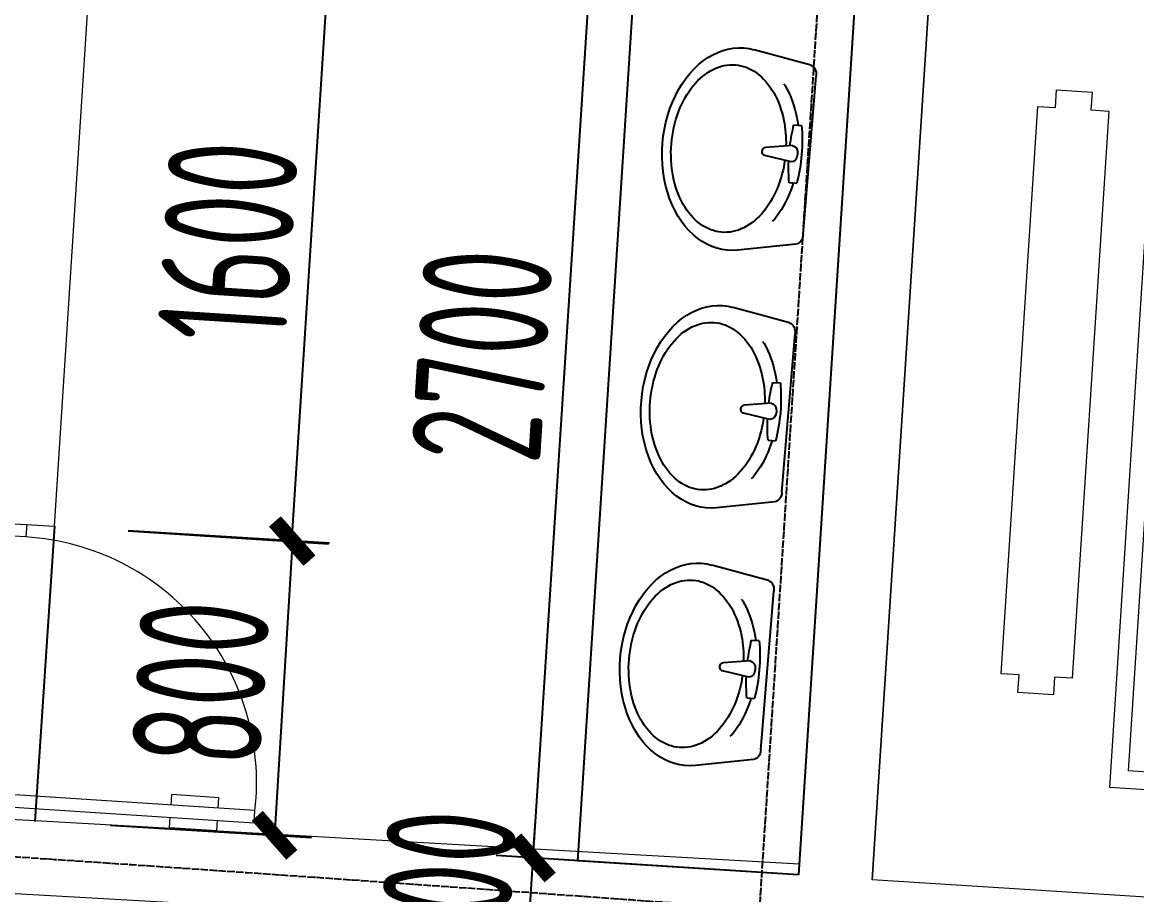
# Model space of a CAD drawing. Header units: millimetres. Extents: x 11677979 to 24947533, y -12764720 to -6308891.
# Drawn here: x 11799443 to 11802462, y -6386275 to -6383911 of the extents above; entities that cross this region are included whole.
import ezdxf

# ---------------------------------------------------------------- set-up
doc = ezdxf.new("R2010")
doc.units = ezdxf.units.MM
doc.header["$LTSCALE"] = 10
for name, pattern in [('A2-RG-AXIS$0$CENTER', [2, 1.25, -0.25, 0.25, -0.25]), ('A2-RG-AXIS$0$DOTE', [2.42, 2, -0.2, 0.02, -0.2]), ('A2-RI-F4$0$A2-RG-AXIS$0$CENTER', [2, 1.25, -0.25, 0.25, -0.25]), ('A2-RI-F4$0$A2-RG-AXIS$0$DOTE', [2.42, 2, -0.2, 0.02, -0.2])]:
    doc.linetypes.add(name, pattern=pattern)
for name, color, linetype in [('A2-RB-F4$0$$34$A-DIMS-100', 1, 'Continuous'), ('A2-RB-F4$0$A-DIMS-100', 1, 'Continuous'), ('A2-RD-F4$0$A-1-1-X-toilel$0$A-FIXT', 55, 'Continuous'), ('A2-RG-AXIS$0$A-GRID', 1, 'A2-RG-AXIS$0$CENTER'), ('A2-RI-F4$0$A2-RB-F4$0$$34$A-DIMS-100', 1, 'Continuous'), ('A2-RI-F4$0$A2-RB-F4$0$A-DIMS-100', 1, 'Continuous'), ('A2-RI-F4$0$A2-RD-F4$0$A-1-1-X-toilel$0$A-FIXT', 55, 'Continuous'), ('A2-RI-F4$0$A2-RG-AXIS$0$A-GRID', 1, 'A2-RI-F4$0$A2-RG-AXIS$0$CENTER'), ('A2-RI-F4$0$an-door', 2, 'Continuous')]:
    doc.layers.add(name, color=color, linetype=linetype)
for name, color, linetype, lineweight in [('A2-RI-F4$0$A-DOOR', 32, 'Continuous', 5), ('A2-RI-F4$0$A-WALL', 7, 'Continuous', 5), ('A2-RI-F4$0$A2-RV-F4$0$an-stairs', 3, 'Continuous', 9), ('A2-RV-F4$0$an-stairs', 3, 'Continuous', 9)]:
    doc.layers.add(name, color=color, linetype=linetype, lineweight=lineweight)
doc.styles.add('A2-RB-F4$0$$0$XD2008', font='hzs.shx', dxfattribs={"width": 0.7, "bigfont": 'hztxt.shx'})
doc.styles.add('A2-RB-F4$0$XD2008', font='hzs.shx', dxfattribs={"width": 0.7, "bigfont": 'hztxt.shx'})
doc.styles.add('A2-RI-F4$0$A2-RB-F4$0$$0$XD2008', font='hzs.shx', dxfattribs={"width": 0.7, "bigfont": 'hztxt.shx'})
doc.styles.add('A2-RI-F4$0$A2-RB-F4$0$XD2008', font='hzs.shx', dxfattribs={"width": 0.7, "bigfont": 'hztxt.shx'})
doc.dimstyles.new('A2-RB-F4$0$$0$XD100$0', dxfattribs={"dimscale": 100, "dimtxt": 3.5, "dimasz": 1, "dimexe": 1, "dimexo": 2, "dimgap": 0.5, "dimtad": 1, "dimdec": 0, "dimdsep": 46, "dimtxsty": 'A2-RB-F4$0$$0$XD2008', "dimblk1": 'A2-RB-F4$0$$20$_ArchTick', "dimblk2": 'A2-RB-F4$0$$20$_ArchTick', "dimsah": 1, "dimcen": 2.5, "dimclrt": 4, "dimaunit": 1, "dimadec": 0, "dimazin": 0, "dimtfac": 1, "dimtdec": 0, "dimtix": 1, "dimtmove": 2, "dimatfit": 3, "dimfxl": 0, "dimtolj": 1, "dimtzin": 0, "dimarcsym": 0})
doc.dimstyles.new('A2-RB-F4$0$XD100$0', dxfattribs={"dimscale": 100, "dimtxt": 3.5, "dimasz": 1, "dimexe": 1, "dimexo": 2, "dimgap": 0.5, "dimtad": 1, "dimdec": 0, "dimdsep": 46, "dimtxsty": 'A2-RB-F4$0$XD2008', "dimblk1": 'A2-RB-F4$0$_ArchTick', "dimblk2": 'A2-RB-F4$0$_ArchTick', "dimsah": 1, "dimcen": 2.5, "dimclrt": 4, "dimaunit": 1, "dimadec": 0, "dimazin": 0, "dimtfac": 1, "dimtdec": 0, "dimtix": 1, "dimtmove": 1, "dimatfit": 3, "dimfxl": 0, "dimtolj": 1, "dimtzin": 0, "dimarcsym": 0})
doc.dimstyles.new('A2-RI-F4$0$A2-RB-F4$0$$0$XD100$0', dxfattribs={"dimscale": 100, "dimtxt": 3.5, "dimasz": 1, "dimexe": 1, "dimexo": 2, "dimgap": 0.5, "dimtad": 1, "dimdec": 0, "dimdsep": 46, "dimtxsty": 'A2-RI-F4$0$A2-RB-F4$0$$0$XD2008', "dimblk1": 'A2-RI-F4$0$A2-RB-F4$0$$20$_ArchTick', "dimblk2": 'A2-RI-F4$0$A2-RB-F4$0$$20$_ArchTick', "dimsah": 1, "dimcen": 2.5, "dimclrt": 4, "dimaunit": 1, "dimadec": 0, "dimazin": 0, "dimtfac": 1, "dimtdec": 0, "dimtix": 1, "dimtmove": 2, "dimatfit": 3, "dimfxl": 0, "dimtolj": 1, "dimtzin": 0, "dimarcsym": 0})
doc.dimstyles.new('A2-RI-F4$0$A2-RB-F4$0$XD100$0', dxfattribs={"dimscale": 100, "dimtxt": 3.5, "dimasz": 1, "dimexe": 1, "dimexo": 2, "dimgap": 0.5, "dimtad": 1, "dimdec": 0, "dimdsep": 46, "dimtxsty": 'A2-RI-F4$0$A2-RB-F4$0$XD2008', "dimblk1": 'A2-RI-F4$0$A2-RB-F4$0$_ArchTick', "dimblk2": 'A2-RI-F4$0$A2-RB-F4$0$_ArchTick', "dimsah": 1, "dimcen": 2.5, "dimclrt": 4, "dimaunit": 1, "dimadec": 0, "dimazin": 0, "dimtfac": 1, "dimtdec": 0, "dimtix": 1, "dimtmove": 1, "dimatfit": 3, "dimfxl": 0, "dimtolj": 1, "dimtzin": 0, "dimarcsym": 0})

# ---------------------------------------------------------------- blocks, each defined once
blk = doc.blocks.new('A2-RV-F4$0$a2-t1')
at = {"layer": 'A2-RV-F4$0$an-stairs', "color": 3}
for p, q in [((-86.6, -1347.2), (86.6, 1347.2)), ((86.6, 1347.2), (2581.5, 1186.8)), ((2578.3, 1136.9), (2411.4, -1457.7)), ((556.7, -1097.2), (692.6, 1016.9)), ((692.6, 1016.9), (2346.6, 910.5)), ((2326.2, -1283.3), (2471.4, 974.9)), ((2351.2, 982.6), (2346.6, 910.5)), ((2351.2, 982.6), (2423.3, 978)), ((2423.3, 978), (2400.1, 617.6)), ((2471.4, 974.9), (2567.4, 968.7)), ((607.8, -1052.2), (737.5, 965.7)), ((737.5, 965.7), (2271.4, 867.1)), ((2271.4, 867.1), (2256, 626.9)), ((2256, 626.9), (2400.1, 617.6)), ((2157.1, -910.6), (2141.7, -1150.9)), ((2157.1, -910.6), (2301.3, -919.9)), ((2301.3, -919.9), (2278.1, -1280.3)), ((2141.7, -1150.9), (607.8, -1052.2)), ((2210.7, -1203.5), (556.7, -1097.2)), ((2210.7, -1203.5), (2206, -1275.6)), ((2278.1, -1280.3), (2206, -1275.6)), ((2422.3, -1289.5), (2326.2, -1283.3)), ((2408.2, -1507.6), (-86.6, -1347.2))]:
    blk.add_line(p, q, dxfattribs=at)
for points in [[(407, -798.1), (403.9, -846.2), (307.8, -840), (310.9, -791.9), (262.9, -788.8), (361.7, 748.7), (409.8, 745.6), (412.9, 793.6), (509, 787.5), (505.9, 739.4), (553.9, 736.3), (455.1, -801.2)], [(2302.7, -148.1), (2350.7, -151.1), (2400.1, 617.6), (2352.1, 620.7)], [(2446.8, -157.3), (2494.8, -160.4), (2544.3, 608.3), (2496.2, 611.4)], [(2302.7, -148.1), (2350.7, -151.1), (2301.3, -919.9), (2253.2, -916.8)], [(2446.8, -157.3), (2494.8, -160.4), (2445.4, -929.2), (2397.4, -926.1)]]:
    blk.add_lwpolyline(points, close=True, dxfattribs=at)
blk = doc.blocks.new('A2-RV-F4')
blk.add_blockref('A2-RV-F4$0$a2-t1', (11801832.5, -6384887.4))
blk = doc.blocks.new('A2-RB-F4$0$$20$_ArchTick')
at = {"color": 0, "linetype": 'ByBlock', "const_width": 0.4}
blk.add_lwpolyline([(-0.5, -0.5), (0.5, 0.5)], dxfattribs=at)
blk = doc.blocks.new('*D351')
at = {"layer": 'A2-RB-F4$0$$34$A-DIMS-100', "color": 0, "lineweight": -2, "ltscale": 3, "transparency": 16777216}
for p, q in [((11801000.1, -6383481.1), (11800826.8, -6386175.5)), ((11801719.5, -6383527.3), (11800900.3, -6383474.6)), ((11801546.3, -6386221.8), (11800727, -6386169.1))]:
    blk.add_line(p, q, dxfattribs=at)
at = {"layer": 'Defpoints', "color": 0, "ltscale": 3, "transparency": 16777216}
for p in [(11801919.1, -6383540.1), (11800826.8, -6386175.5), (11801745.8, -6386234.6)]:
    blk.add_point(p, dxfattribs=at)
at = {"layer": 'A2-RB-F4$0$$34$A-DIMS-100', "color": 0, "lineweight": -2, "ltscale": 3, "transparency": 16777216, "xscale": 100, "yscale": 100, "zscale": 100}
for p, rotation in [((11801000.1, -6383481.1), 86.32130426518069), ((11800826.8, -6386175.5), 266.3213042651807)]:
    blk.add_blockref('A2-RB-F4$0$$20$_ArchTick', p, dxfattribs=dict(at, rotation=rotation))
at = {"layer": 'A2-RB-F4$0$$34$A-DIMS-100', "color": 4, "ltscale": 3, "transparency": 16777216, "insert": (11800688.9, -6384813.8), "char_height": 350, "attachment_point": 5, "rotation": 86.3213, "style": 'A2-RB-F4$0$$0$XD2008'}
blk.add_mtext('\\A1;2700', dxfattribs=at)
blk = doc.blocks.new('*D269')
at = {"layer": 'A2-RB-F4$0$$34$A-DIMS-100', "color": 0, "lineweight": -2, "ltscale": 3, "transparency": 16777216}
for p, q in [((11800826.8, -6386175.5), (11800833.2, -6386075.7)), ((11801346.7, -6386208.9), (11800727, -6386169)), ((11800826.8, -6386175.5), (11800814, -6386374.8)), ((11801333.9, -6386408.2), (11800714.2, -6386368.4)), ((11800814, -6386374.8), (11800807.5, -6386474.6))]:
    blk.add_line(p, q, dxfattribs=at)
at = {"layer": 'Defpoints', "color": 0, "ltscale": 3, "transparency": 16777216}
for p in [(11801546.3, -6386221.8), (11800814, -6386374.8), (11801533.4, -6386421.1)]:
    blk.add_point(p, dxfattribs=at)
at = {"layer": 'A2-RB-F4$0$$34$A-DIMS-100', "color": 0, "lineweight": -2, "ltscale": 3, "transparency": 16777216, "xscale": 100, "yscale": 100, "zscale": 100}
for p, rotation in [((11800826.8, -6386175.5), 266.3194067897879), ((11800814, -6386374.8), 86.31940678978788)]:
    blk.add_blockref('A2-RB-F4$0$$20$_ArchTick', p, dxfattribs=dict(at, rotation=rotation))
at = {"layer": 'A2-RB-F4$0$$34$A-DIMS-100', "color": 4, "ltscale": 3, "transparency": 16777216, "insert": (11800595.8, -6386260.7), "char_height": 350, "attachment_point": 5, "rotation": 86.3194, "style": 'A2-RB-F4$0$$0$XD2008'}
blk.add_mtext('\\A1;200', dxfattribs=at)
blk = doc.blocks.new('A2-RB-F4$0$_ArchTick')
at = {"color": 0, "linetype": 'ByBlock', "const_width": 0.4}
blk.add_lwpolyline([(-0.5, -0.5), (0.5, 0.5)], dxfattribs=at)
blk = doc.blocks.new('*D310')
at = {"layer": 'A2-RB-F4$0$A-DIMS-100', "color": 0, "lineweight": -2, "transparency": 16777216}
for p, q in [((11799833, -6383692.2), (11800375.8, -6383727.1)), ((11800173.3, -6385317.4), (11800276, -6383720.7)), ((11799730.4, -6385288.9), (11800273.1, -6385323.8))]:
    blk.add_line(p, q, dxfattribs=at)
at = {"layer": 'Defpoints', "color": 0, "transparency": 16777216}
for p in [(11799633.4, -6383679.4), (11800276, -6383720.7), (11799530.8, -6385276.1)]:
    blk.add_point(p, dxfattribs=at)
at = {"layer": 'A2-RB-F4$0$A-DIMS-100', "color": 0, "lineweight": -2, "transparency": 16777216, "xscale": 100, "yscale": 100, "zscale": 100}
for p, rotation in [((11800276, -6383720.7), 86.32117356362525), ((11800173.3, -6385317.4), 266.3211735636252)]:
    blk.add_blockref('A2-RB-F4$0$_ArchTick', p, dxfattribs=dict(at, rotation=rotation))
at = {"layer": 'A2-RB-F4$0$A-DIMS-100', "color": 4, "transparency": 16777216, "insert": (11800000.1, -6384504.6), "char_height": 350, "attachment_point": 5, "rotation": 86.3212, "style": 'A2-RB-F4$0$XD2008'}
blk.add_mtext('\\A1;1600', dxfattribs=at)
blk = doc.blocks.new('*D311')
at = {"layer": 'A2-RB-F4$0$A-DIMS-100', "color": 0, "lineweight": -2, "transparency": 16777216}
for p, q in [((11799730.4, -6385288.3), (11800275.5, -6385321.8)), ((11800175.7, -6385315.7), (11800126.7, -6386114.2)), ((11799681.4, -6386086.8), (11800226.5, -6386120.3))]:
    blk.add_line(p, q, dxfattribs=at)
at = {"layer": 'Defpoints', "color": 0, "transparency": 16777216}
for p in [(11799530.8, -6385276.1), (11799481.8, -6386074.6), (11800126.7, -6386114.2)]:
    blk.add_point(p, dxfattribs=at)
at = {"layer": 'A2-RB-F4$0$A-DIMS-100', "color": 0, "lineweight": -2, "transparency": 16777216, "xscale": 100, "yscale": 100, "zscale": 100}
for p, rotation in [((11800175.7, -6385315.7), 86.4863543222345), ((11800126.7, -6386114.2), 266.4863543222345)]:
    blk.add_blockref('A2-RB-F4$0$_ArchTick', p, dxfattribs=dict(at, rotation=rotation))
at = {"layer": 'A2-RB-F4$0$A-DIMS-100', "color": 4, "transparency": 16777216, "insert": (11799926.6, -6385701.1), "char_height": 350, "attachment_point": 5, "rotation": 86.4864, "style": 'A2-RB-F4$0$XD2008'}
blk.add_mtext('\\A1;800', dxfattribs=at)
blk = doc.blocks.new('A2-RD-F4$0$A-1-1-X-toilel$0$A-1-10-01~10(B1~wd)$0$A$C39426295')
at = {"layer": 'A2-RD-F4$0$A-1-1-X-toilel$0$A-FIXT'}
for p, q in [((488.5, 400, 4500), (56.5, 400, 4500)), ((29.2, 382.7, 4500), (0, 227, 4500)), ((193.7, 350.8, 4500), (193.7, 371.4, 4500)), ((351.2, 350.8, 4500), (351.2, 371.4, 4500)), ((515.7, 382.7, 4500), (544.9, 227, 4500)), ((250.5, 351.1, 4500), (261.5, 278.8, 4500)), ((294.5, 351.1, 4500), (283.5, 278.8, 4500))]:
    blk.add_line(p, q, dxfattribs=at)
at = {"layer": 'A2-RD-F4$0$A-1-1-X-toilel$0$A-FIXT', "extrusion": (0, 0, -1)}
for centre, major_axis, start_param, end_param in [((56.5, 380, 4500), (27.5, 0), 3.277215, 4.712389), ((488.5, 380, 4500), (27.5, 0), 4.712389, 6.147563), ((272.5, 125.2, 4500), (347.6, 0), 4.483782, 4.712389), ((272.5, 351.1, 4500), (22, 0), 3.141593, 6.283185), ((272.5, 125.2, 4500), (347.6, 0), -1.570796, -1.342189), ((267, 182.2, 4500), (257.5, 0), 3.959185, 4.341951), ((272.5, 171.9, 4500), (272.7, 0), 4.341951, 4.419347), ((272.5, 158.2, 4500), (242.4, 0), 4.341951, 4.629594), ((272.5, 597, 4500), (347.6, 0), 1.631074, 1.799403), ((272.5, 158.2, 4500), (242.4, 0), -1.488001, -1.200359), ((272.5, 597, 4500), (347.6, 0), 1.342189, 1.510519), ((272.5, 171.9, 4500), (272.7, 0), -1.277754, -1.200359), ((278, 182.2, 4500), (257.5, 0), -1.200359, -0.817592), ((414.3, 151.7, 4500), (396.8, 0), 3.737677, 3.75941), ((267, 168.5, 4500), (227.2, 0), 3.959185, 4.341951), ((278, 168.5, 4500), (227.2, 0), -1.200359, -0.817592), ((130.6, 151.7, 4500), (396.8, 0), -0.617817, -0.596084), ((258.5, 175, 4500), (214.8, 0), 3.55759, 3.959185), ((272.5, 278.8, 4500), (11, 0), -0.000069, 3.141524), ((286.5, 175, 4500), (214.8, 0), -0.817592, -0.415998), ((272.5, 200, 4500), (275, 0), -0.135622, 3.277215), ((245.3, 179.3, 4500), (200.4, 0), 3.141593, 3.55759), ((299.7, 179.3, 4500), (200.4, 0), -0.415998, 0), ((245.3, 179.3, 4500), (200.4, 0), 2.725595, 3.141593), ((299.7, 179.3, 4500), (200.4, 0), 0, 0.415998), ((258.5, 183.5, 4500), (214.8, 0), 2.324001, 2.725595), ((286.5, 183.5, 4500), (214.8, 0), 0.415998, 0.817592), ((267, 190.1, 4500), (227.2, 0), 1.941234, 2.324001), ((278, 190.1, 4500), (227.2, 0), 0.817592, 1.200359), ((272.5, 200.4, 4500), (242.4, 0), 1.570796, 1.941234), ((272.5, 200.4, 4500), (242.4, 0), 1.200359, 1.570796)]:
    blk.add_ellipse(centre, major_axis=major_axis, ratio=0.727273, start_param=start_param, end_param=end_param, dxfattribs=at)
blk = doc.blocks.new('A2-RD-F4')
at = {"layer": 'A2-RD-F4$0$A-1-1-X-toilel$0$A-FIXT'}
for p, q in [((11801107.8, -6383689.5), (11800947.5, -6386183.3)), ((11801706.6, -6383728), (11801546.3, -6386221.7)), ((11801546.3, -6386221.7), (11800947.5, -6386183.3))]:
    blk.add_line(p, q, dxfattribs=at)
at = {"layer": 'A2-RD-F4$0$A-1-1-X-toilel$0$A-FIXT', "rotation": 265.3062752444962}
for p in [(11801200, -6383966.5, -4500), (11801142.6, -6384664.8, -4500), (11801085.3, -6385363.2, -4500)]:
    blk.add_blockref('A2-RD-F4$0$A-1-1-X-toilel$0$A-1-10-01~10(B1~wd)$0$A$C39426295', p, dxfattribs=at)
blk = doc.blocks.new('A2-RG-AXIS')
at = {"layer": 'A2-RG-AXIS$0$A-GRID', "linetype": 'A2-RG-AXIS$0$DOTE'}
blk.add_line((11802922, -6363265.7), (11800933.1, -6394199.2), dxfattribs=at)
for radius in [316700, 313400, 308700]:
    blk.add_arc((11778730.7, -6694178.7), radius, 75.589285, 95.407644, dxfattribs=at)
blk = doc.blocks.new('A2-RI-F4$0$door-1000')
for p, q in [((0.6493, 0.6471), (0.7083, 0.7059)), ((0.7083, 0.7059), (0.7083, 0.7059)), ((0.7083, 0.7059), (0.7672, 0.6469)), ((0.6787, 0.6175), (0.6493, 0.6471)), ((0.7082, 0.647), (0.6787, 0.6175)), ((0.7376, 0.6174), (0.7082, 0.647)), ((0.7672, 0.6469), (0.7376, 0.6174)), ((0.059, 0.0588), (0, 0)), ((0.0884, 0.0293), (0.059, 0.0588)), ((0, 0), (0.0588, -0.059)), ((0, 0), (0, 0)), ((0.0589, -0.0001), (0.0884, 0.0293)), ((0.0588, -0.059), (0.0883, -0.0296)), ((0.0883, -0.0296), (0.0589, -0.0001)), ((0.1179, -0.0002), (0.0883, -0.0296)), ((0.0883, -0.0296), (0.6766, -0.6199)), ((0.7061, -0.5905), (0.1179, -0.0002)), ((0.5051, -0.3888), (0.5301, -0.3639)), ((0.4506, -0.4431), (0.4756, -0.4182)), ((0.6183, -0.5024), (0.6432, -0.4775)), ((0.5638, -0.5566), (0.5888, -0.5318)), ((0.6766, -0.6199), (0.7061, -0.5905))]:
    blk.add_line(p, q)
at = {"lineweight": 13}
for p, q in [((0.6432, -0.4775), (0.5301, -0.3639)), ((0.5638, -0.5566), (0.4506, -0.4431))]:
    blk.add_line(p, q, dxfattribs=at)
blk.add_arc((0.1481, 0.0285), 0.8333, 312.035, 44.9727, dxfattribs=at)
blk = doc.blocks.new('A2-RI-F4$0$A2-RB-F4$0$$20$_ArchTick')
at = {"color": 0, "linetype": 'ByBlock', "const_width": 0.4}
blk.add_lwpolyline([(-0.5, -0.5), (0.5, 0.5)], dxfattribs=at)
blk = doc.blocks.new('*D876')
at = {"layer": 'A2-RI-F4$0$A2-RB-F4$0$$34$A-DIMS-100', "color": 0, "lineweight": -2, "ltscale": 3, "transparency": 16777216}
for p, q in [((11801000.1, -6383481.1), (11800826.8, -6386175.5)), ((11801719.5, -6383527.3), (11800900.3, -6383474.6)), ((11801546.3, -6386221.8), (11800727, -6386169.1))]:
    blk.add_line(p, q, dxfattribs=at)
at = {"layer": 'Defpoints', "color": 0, "ltscale": 3, "transparency": 16777216}
for p in [(11801919.1, -6383540.1), (11800826.8, -6386175.5), (11801745.8, -6386234.6)]:
    blk.add_point(p, dxfattribs=at)
at = {"layer": 'A2-RI-F4$0$A2-RB-F4$0$$34$A-DIMS-100', "color": 0, "lineweight": -2, "ltscale": 3, "transparency": 16777216, "xscale": 100, "yscale": 100, "zscale": 100}
for p, rotation in [((11801000.1, -6383481.1), 86.32130426518069), ((11800826.8, -6386175.5), 266.3213042651807)]:
    blk.add_blockref('A2-RI-F4$0$A2-RB-F4$0$$20$_ArchTick', p, dxfattribs=dict(at, rotation=rotation))
at = {"layer": 'A2-RI-F4$0$A2-RB-F4$0$$34$A-DIMS-100', "color": 4, "ltscale": 3, "transparency": 16777216, "insert": (11800688.9, -6384813.8), "char_height": 350, "attachment_point": 5, "rotation": 86.3213, "style": 'A2-RI-F4$0$A2-RB-F4$0$$0$XD2008'}
blk.add_mtext('\\A1;2700', dxfattribs=at)
blk = doc.blocks.new('*D794')
at = {"layer": 'A2-RI-F4$0$A2-RB-F4$0$$34$A-DIMS-100', "color": 0, "lineweight": -2, "ltscale": 3, "transparency": 16777216}
for p, q in [((11800826.8, -6386175.5), (11800833.2, -6386075.7)), ((11801346.7, -6386208.9), (11800727, -6386169)), ((11800826.8, -6386175.5), (11800814, -6386374.8)), ((11801333.9, -6386408.2), (11800714.2, -6386368.4)), ((11800814, -6386374.8), (11800807.5, -6386474.6))]:
    blk.add_line(p, q, dxfattribs=at)
at = {"layer": 'Defpoints', "color": 0, "ltscale": 3, "transparency": 16777216}
for p in [(11801546.3, -6386221.8), (11800814, -6386374.8), (11801533.4, -6386421.1)]:
    blk.add_point(p, dxfattribs=at)
at = {"layer": 'A2-RI-F4$0$A2-RB-F4$0$$34$A-DIMS-100', "color": 0, "lineweight": -2, "ltscale": 3, "transparency": 16777216, "xscale": 100, "yscale": 100, "zscale": 100}
for p, rotation in [((11800826.8, -6386175.5), 266.3194067897879), ((11800814, -6386374.8), 86.31940678978788)]:
    blk.add_blockref('A2-RI-F4$0$A2-RB-F4$0$$20$_ArchTick', p, dxfattribs=dict(at, rotation=rotation))
at = {"layer": 'A2-RI-F4$0$A2-RB-F4$0$$34$A-DIMS-100', "color": 4, "ltscale": 3, "transparency": 16777216, "insert": (11800595.8, -6386260.7), "char_height": 350, "attachment_point": 5, "rotation": 86.3194, "style": 'A2-RI-F4$0$A2-RB-F4$0$$0$XD2008'}
blk.add_mtext('\\A1;200', dxfattribs=at)
blk = doc.blocks.new('A2-RI-F4$0$A2-RB-F4$0$_ArchTick')
at = {"color": 0, "linetype": 'ByBlock', "const_width": 0.4}
blk.add_lwpolyline([(-0.5, -0.5), (0.5, 0.5)], dxfattribs=at)
blk = doc.blocks.new('*D835')
at = {"layer": 'A2-RI-F4$0$A2-RB-F4$0$A-DIMS-100', "color": 0, "lineweight": -2, "transparency": 16777216}
for p, q in [((11799833, -6383692.2), (11800375.8, -6383727.1)), ((11800173.3, -6385317.4), (11800276, -6383720.7)), ((11799730.4, -6385288.9), (11800273.1, -6385323.8))]:
    blk.add_line(p, q, dxfattribs=at)
at = {"layer": 'Defpoints', "color": 0, "transparency": 16777216}
for p in [(11799633.4, -6383679.4), (11800276, -6383720.7), (11799530.8, -6385276.1)]:
    blk.add_point(p, dxfattribs=at)
at = {"layer": 'A2-RI-F4$0$A2-RB-F4$0$A-DIMS-100', "color": 0, "lineweight": -2, "transparency": 16777216, "xscale": 100, "yscale": 100, "zscale": 100}
for p, rotation in [((11800276, -6383720.7), 86.32117356362525), ((11800173.3, -6385317.4), 266.3211735636252)]:
    blk.add_blockref('A2-RI-F4$0$A2-RB-F4$0$_ArchTick', p, dxfattribs=dict(at, rotation=rotation))
at = {"layer": 'A2-RI-F4$0$A2-RB-F4$0$A-DIMS-100', "color": 4, "transparency": 16777216, "insert": (11800000.1, -6384504.6), "char_height": 350, "attachment_point": 5, "rotation": 86.3212, "style": 'A2-RI-F4$0$A2-RB-F4$0$XD2008'}
blk.add_mtext('\\A1;1600', dxfattribs=at)
blk = doc.blocks.new('*D836')
at = {"layer": 'A2-RI-F4$0$A2-RB-F4$0$A-DIMS-100', "color": 0, "lineweight": -2, "transparency": 16777216}
for p, q in [((11799730.4, -6385288.3), (11800275.5, -6385321.8)), ((11800175.7, -6385315.7), (11800126.7, -6386114.2)), ((11799681.4, -6386086.8), (11800226.5, -6386120.3))]:
    blk.add_line(p, q, dxfattribs=at)
at = {"layer": 'Defpoints', "color": 0, "transparency": 16777216}
for p in [(11799530.8, -6385276.1), (11799481.8, -6386074.6), (11800126.7, -6386114.2)]:
    blk.add_point(p, dxfattribs=at)
at = {"layer": 'A2-RI-F4$0$A2-RB-F4$0$A-DIMS-100', "color": 0, "lineweight": -2, "transparency": 16777216, "xscale": 100, "yscale": 100, "zscale": 100}
for p, rotation in [((11800175.7, -6385315.7), 86.4863543222345), ((11800126.7, -6386114.2), 266.4863543222345)]:
    blk.add_blockref('A2-RI-F4$0$A2-RB-F4$0$_ArchTick', p, dxfattribs=dict(at, rotation=rotation))
at = {"layer": 'A2-RI-F4$0$A2-RB-F4$0$A-DIMS-100', "color": 4, "transparency": 16777216, "insert": (11799926.6, -6385701.1), "char_height": 350, "attachment_point": 5, "rotation": 86.4864, "style": 'A2-RI-F4$0$A2-RB-F4$0$XD2008'}
blk.add_mtext('\\A1;800', dxfattribs=at)
blk = doc.blocks.new('A2-RI-F4$0$A2-RD-F4$0$A-1-1-X-toilel$0$A-1-10-01~10(B1~wd)$0$A$C39426295')
at = {"layer": 'A2-RI-F4$0$A2-RD-F4$0$A-1-1-X-toilel$0$A-FIXT'}
for p, q in [((488.5, 400, 4500), (56.5, 400, 4500)), ((29.2, 382.7, 4500), (0, 227, 4500)), ((193.7, 350.8, 4500), (193.7, 371.4, 4500)), ((351.2, 350.8, 4500), (351.2, 371.4, 4500)), ((515.7, 382.7, 4500), (544.9, 227, 4500)), ((250.5, 351.1, 4500), (261.5, 278.8, 4500)), ((294.5, 351.1, 4500), (283.5, 278.8, 4500))]:
    blk.add_line(p, q, dxfattribs=at)
at = {"layer": 'A2-RI-F4$0$A2-RD-F4$0$A-1-1-X-toilel$0$A-FIXT', "extrusion": (0, 0, -1)}
for centre, major_axis, start_param, end_param in [((56.5, 380, 4500), (27.5, 0), 3.277215, 4.712389), ((488.5, 380, 4500), (27.5, 0), 4.712389, 6.147563), ((272.5, 125.2, 4500), (347.6, 0), 4.483782, 4.712389), ((272.5, 351.1, 4500), (22, 0), 3.141593, 6.283185), ((272.5, 125.2, 4500), (347.6, 0), -1.570796, -1.342189), ((267, 182.2, 4500), (257.5, 0), 3.959185, 4.341951), ((272.5, 171.9, 4500), (272.7, 0), 4.341951, 4.419347), ((272.5, 158.2, 4500), (242.4, 0), 4.341951, 4.629594), ((272.5, 597, 4500), (347.6, 0), 1.631074, 1.799403), ((272.5, 158.2, 4500), (242.4, 0), -1.488001, -1.200359), ((272.5, 597, 4500), (347.6, 0), 1.342189, 1.510519), ((272.5, 171.9, 4500), (272.7, 0), -1.277754, -1.200359), ((278, 182.2, 4500), (257.5, 0), -1.200359, -0.817592), ((414.3, 151.7, 4500), (396.8, 0), 3.737677, 3.75941), ((267, 168.5, 4500), (227.2, 0), 3.959185, 4.341951), ((278, 168.5, 4500), (227.2, 0), -1.200359, -0.817592), ((130.6, 151.7, 4500), (396.8, 0), -0.617817, -0.596084), ((258.5, 175, 4500), (214.8, 0), 3.55759, 3.959185), ((272.5, 278.8, 4500), (11, 0), -0.000069, 3.141524), ((286.5, 175, 4500), (214.8, 0), -0.817592, -0.415998), ((272.5, 200, 4500), (275, 0), -0.135622, 3.277215), ((245.3, 179.3, 4500), (200.4, 0), 3.141593, 3.55759), ((299.7, 179.3, 4500), (200.4, 0), -0.415998, 0), ((245.3, 179.3, 4500), (200.4, 0), 2.725595, 3.141593), ((299.7, 179.3, 4500), (200.4, 0), 0, 0.415998), ((258.5, 183.5, 4500), (214.8, 0), 2.324001, 2.725595), ((286.5, 183.5, 4500), (214.8, 0), 0.415998, 0.817592), ((267, 190.1, 4500), (227.2, 0), 1.941234, 2.324001), ((278, 190.1, 4500), (227.2, 0), 0.817592, 1.200359), ((272.5, 200.4, 4500), (242.4, 0), 1.570796, 1.941234), ((272.5, 200.4, 4500), (242.4, 0), 1.200359, 1.570796)]:
    blk.add_ellipse(centre, major_axis=major_axis, ratio=0.727273, start_param=start_param, end_param=end_param, dxfattribs=at)
blk = doc.blocks.new('A2-RI-F4$0$A2-RD-F4')
at = {"layer": 'A2-RI-F4$0$A2-RD-F4$0$A-1-1-X-toilel$0$A-FIXT'}
for p, q in [((11801107.8, -6383689.5), (11800947.5, -6386183.3)), ((11801706.6, -6383728), (11801546.3, -6386221.7)), ((11801546.3, -6386221.7), (11800947.5, -6386183.3))]:
    blk.add_line(p, q, dxfattribs=at)
at = {"layer": 'A2-RI-F4$0$A2-RD-F4$0$A-1-1-X-toilel$0$A-FIXT', "rotation": 265.3062752444962}
for p in [(11801200, -6383966.5, -4500), (11801142.6, -6384664.8, -4500), (11801085.3, -6385363.2, -4500)]:
    blk.add_blockref('A2-RI-F4$0$A2-RD-F4$0$A-1-1-X-toilel$0$A-1-10-01~10(B1~wd)$0$A$C39426295', p, dxfattribs=at)
blk = doc.blocks.new('A2-RI-F4$0$A2-RG-AXIS')
at = {"layer": 'A2-RI-F4$0$A2-RG-AXIS$0$A-GRID', "linetype": 'A2-RI-F4$0$A2-RG-AXIS$0$DOTE'}
blk.add_line((11802922, -6363265.7), (11800933.1, -6394199.2), dxfattribs=at)
for radius in [316700, 313400, 308700]:
    blk.add_arc((11778730.7, -6694178.7), radius, 75.589285, 95.407644, dxfattribs=at)
blk = doc.blocks.new('A2-RI-F4$0$A2-RV-F4$0$a2-t1')
at = {"layer": 'A2-RI-F4$0$A2-RV-F4$0$an-stairs', "color": 3}
for p, q in [((-86.6, -1347.2), (86.6, 1347.2)), ((86.6, 1347.2), (2581.5, 1186.8)), ((2578.3, 1136.9), (2411.4, -1457.7)), ((556.7, -1097.2), (692.6, 1016.9)), ((692.6, 1016.9), (2346.6, 910.5)), ((2326.2, -1283.3), (2471.4, 974.9)), ((2351.2, 982.6), (2346.6, 910.5)), ((2351.2, 982.6), (2423.3, 978)), ((2423.3, 978), (2400.1, 617.6)), ((2471.4, 974.9), (2567.4, 968.7)), ((607.8, -1052.2), (737.5, 965.7)), ((737.5, 965.7), (2271.4, 867.1)), ((2271.4, 867.1), (2256, 626.9)), ((2256, 626.9), (2400.1, 617.6)), ((2157.1, -910.6), (2141.7, -1150.9)), ((2157.1, -910.6), (2301.3, -919.9)), ((2301.3, -919.9), (2278.1, -1280.3)), ((2141.7, -1150.9), (607.8, -1052.2)), ((2210.7, -1203.5), (556.7, -1097.2)), ((2210.7, -1203.5), (2206, -1275.6)), ((2278.1, -1280.3), (2206, -1275.6)), ((2422.3, -1289.5), (2326.2, -1283.3)), ((2408.2, -1507.6), (-86.6, -1347.2))]:
    blk.add_line(p, q, dxfattribs=at)
for points in [[(407, -798.1), (403.9, -846.2), (307.8, -840), (310.9, -791.9), (262.9, -788.8), (361.7, 748.7), (409.8, 745.6), (412.9, 793.6), (509, 787.5), (505.9, 739.4), (553.9, 736.3), (455.1, -801.2)], [(2302.7, -148.1), (2350.7, -151.1), (2400.1, 617.6), (2352.1, 620.7)], [(2446.8, -157.3), (2494.8, -160.4), (2544.3, 608.3), (2496.2, 611.4)], [(2302.7, -148.1), (2350.7, -151.1), (2301.3, -919.9), (2253.2, -916.8)], [(2446.8, -157.3), (2494.8, -160.4), (2445.4, -929.2), (2397.4, -926.1)]]:
    blk.add_lwpolyline(points, close=True, dxfattribs=at)
blk = doc.blocks.new('A2-RI-F4$0$A2-RV-F4')
blk.add_blockref('A2-RI-F4$0$A2-RV-F4$0$a2-t1', (11801832.5, -6384887.4))
blk = doc.blocks.new('A2-RB-F4')
at = {"layer": 'A2-RB-F4$0$$34$A-DIMS-100', "ltscale": 3}
for p1, p2, distance, picture, middle in [((11801919.1, -6383540.1), (11801745.8, -6386234.6), -920.9, '*D351', (11800688.9, -6384813.8)), ((11801546.3, -6386221.8), (11801533.4, -6386421.1), -721, '*D269', (11800595.8, -6386260.7))]:
    dim = blk.add_aligned_dim(p1=p1, p2=p2, distance=distance, dimstyle='A2-RB-F4$0$$0$XD100$0', dxfattribs=at)
    dim.commit()
    dim.dimension.update_dxf_attribs({"geometry": picture, "text_midpoint": middle})
at = {"layer": 'A2-RB-F4$0$A-DIMS-100'}
for p2, distance, picture, middle in [((11799633.4, -6383679.4), -643.9, '*D310', (11800000.1, -6384504.6)), ((11799481.8, -6386074.6), 646.2, '*D311', (11799926.6, -6385701.1))]:
    dim = blk.add_aligned_dim(p1=(11799530.8, -6385276.1), p2=p2, distance=distance, dimstyle='A2-RB-F4$0$XD100$0', dxfattribs=at)
    dim.commit()
    dim.dimension.update_dxf_attribs({"geometry": picture, "text_midpoint": middle})
blk = doc.blocks.new('A2-RI-F4$0$A2-RB-F4')
at = {"layer": 'A2-RI-F4$0$A2-RB-F4$0$$34$A-DIMS-100', "ltscale": 3}
for p1, p2, distance, picture, middle in [((11801919.1, -6383540.1), (11801745.8, -6386234.6), -920.9, '*D876', (11800688.9, -6384813.8)), ((11801546.3, -6386221.8), (11801533.4, -6386421.1), -721, '*D794', (11800595.8, -6386260.7))]:
    dim = blk.add_aligned_dim(p1=p1, p2=p2, distance=distance, dimstyle='A2-RI-F4$0$A2-RB-F4$0$$0$XD100$0', dxfattribs=at)
    dim.commit()
    dim.dimension.update_dxf_attribs({"geometry": picture, "text_midpoint": middle})
at = {"layer": 'A2-RI-F4$0$A2-RB-F4$0$A-DIMS-100'}
for p2, distance, picture, middle in [((11799633.4, -6383679.4), -643.9, '*D835', (11800000.1, -6384504.6)), ((11799481.8, -6386074.6), 646.2, '*D836', (11799926.6, -6385701.1))]:
    dim = blk.add_aligned_dim(p1=(11799530.8, -6385276.1), p2=p2, distance=distance, dimstyle='A2-RI-F4$0$A2-RB-F4$0$XD100$0', dxfattribs=at)
    dim.commit()
    dim.dimension.update_dxf_attribs({"geometry": picture, "text_midpoint": middle})
blk = doc.blocks.new('A2-RI-F4')
at = {"layer": 'A2-RI-F4$0$A-WALL'}
for p, q in [((11801745.2, -6383128.1), (11801548.2, -6386191.4)), ((11801919.1, -6383540.1), (11801745.8, -6386234.6)), ((11799530.8, -6385276.1), (11799633.4, -6383680.9)), ((11793814.1, -6384952.9), (11799530.8, -6385276.1)), ((11793762.8, -6385751.3), (11799479.5, -6386074.4)), ((11793749.9, -6385950.9), (11801535.7, -6386391)), ((11799479.5, -6386074.4), (11801548.2, -6386191.4)), ((11804240.7, -6386395), (11801745.8, -6386234.6))]:
    blk.add_line(p, q, dxfattribs=at)
at = {"layer": 'A2-RI-F4$0$an-door'}
blk.add_line((11799530.8, -6385276.1), (11799476.9, -6386076.4), dxfattribs=at)
for name in ['A2-RI-F4$0$A2-RG-AXIS', 'A2-RI-F4$0$A2-RB-F4', 'A2-RI-F4$0$A2-RV-F4', 'A2-RI-F4$0$A2-RD-F4']:
    blk.add_blockref(name, (0, 0))
at = {"layer": 'A2-RI-F4$0$A-DOOR', "xscale": 800.0000000001139, "yscale": 800.0000000001139, "zscale": 800.0000000001139, "rotation": 41.42016649061853}
blk.add_blockref('A2-RI-F4$0$door-1000', (11799337.5, -6386066.2), dxfattribs=at)

msp = doc.modelspace()

# ---------------------------------------------------------------- block references
for name in ['A2-RI-F4', 'A2-RG-AXIS', 'A2-RB-F4', 'A2-RV-F4', 'A2-RD-F4']:
    msp.add_blockref(name, (0, 0))

doc.saveas('drawing.dxf')
